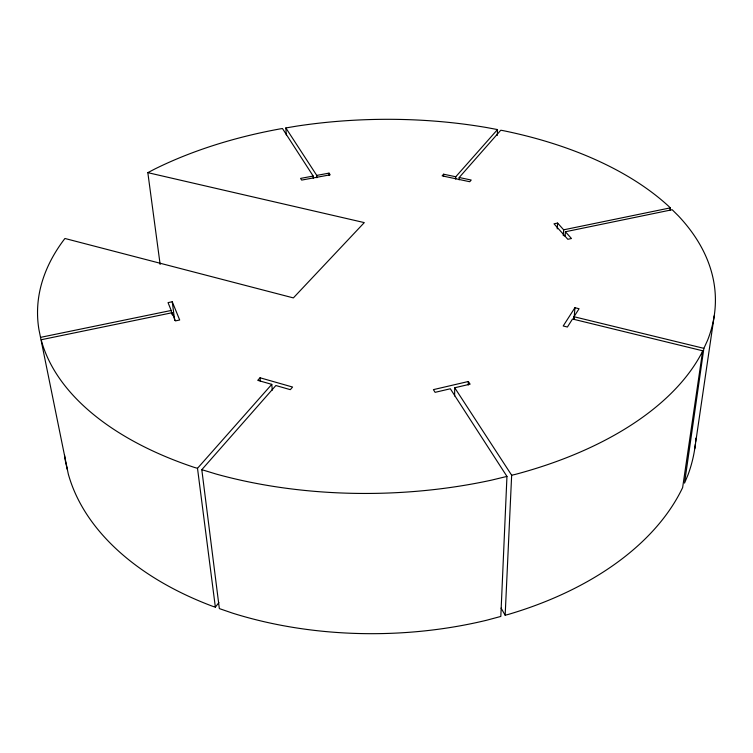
<?xml version="1.0" encoding="UTF-8"?>
<svg xmlns="http://www.w3.org/2000/svg" width="753" height="753" viewBox="0 0 753 753"><rect width="100%" height="100%" fill="white"/><g stroke="black" fill="none" stroke-linecap="round" stroke-linejoin="round"><path stroke-width="1.13" d="M443.611 176.55L443.621 174.207L455.753 176.767L497.498 129.572L486.626 127.539A339.019 186.923 -1.5 0 0 296.786 126.109L285.839 127.944L286.3 134.919M455.716 179.12L455.753 176.767M454.605 395.965L454.718 387.757L470.107 384.171L468.328 381.507L433.417 389.63L435.112 392.332L450.341 388.774L506.957 476.414L500.82 616.434L486.617 620.246A316.335 198.528 -1.5 0 1 232.677 613.177L219.339 608.593L201.804 469.674L275.862 385.527L290.329 389.668L292.578 387.051L260.049 377.78L257.742 380.34L271.786 384.359L272.275 390.195M459.161 179.854L459.198 177.501L500.792 130.222L503.249 130.655A339.019 186.923 -1.5 0 1 668.843 206.426L670.255 207.884L669.982 210.2M468.262 385.018L468.328 381.507M497.309 135.436L497.498 129.572M573.795 319.065L573.974 316.721L579.076 308.73L574.925 307.723L563.197 325.983L567.404 327.018L572.515 319.008L702.681 350.794L682.632 487.596A316.335 198.528 -1.5 0 1 508.586 614.344L505.159 615.21L511.654 475.218L454.718 387.757M557.239 228.912L557.606 223.067L554.001 223.801L567.809 239.285L571.471 238.522L565.399 231.755L672.184 209.72L678.312 215.791A339.019 186.923 -1.5 0 1 707.556 340.318L703.876 348.347L684.533 483.097L688.091 474.635A316.335 198.528 -1.5 0 0 695.377 443.997M563.282 235.689L563.668 229.825L557.606 223.067M565.089 236.414L565.399 231.755M574.05 319.404L574.925 307.723M694.755 448.694L714.23 315.78M702.681 350.794L701.918 352.62A339.019 186.923 -1.5 0 1 515.372 474.381L511.654 475.218M160.144 264.472L147.833 172.653L364.292 222.606L293.369 297.906L64.918 238.475A339.019 186.923 -1.5 0 0 38.93 329.541L68.288 473.985A316.335 198.528 -1.5 0 0 212.374 606.193L215.358 607.153L218.916 602.551M215.358 607.153L197.502 468.31L271.786 384.359M443.621 174.207L442.124 175.863L469.75 181.727L471.209 180.042L459.198 177.501M147.833 172.653L154.638 169.096A339.019 186.923 -1.5 0 1 279.805 128.951L282.469 128.528L313.192 176.061L313.323 178.405M506.957 476.414L491.549 480.132A339.019 186.923 -1.5 0 1 216.177 474.061L201.804 469.674M40.69 337.325L171.195 310.462L171.656 313.935M563.668 229.825L670.255 207.884M171.195 310.462L168.041 302.621L172.249 301.765L179.694 320.006L175.411 320.9L172.117 312.74L41.302 339.725L41.669 341.646A339.019 186.923 -1.5 0 0 194.283 467.387L197.502 468.31M313.192 176.061L300.579 178.405L301.652 180.099L330.162 174.809L329.042 173.134L316.749 175.402L285.839 127.944M573.974 316.721L703.876 348.347M501.084 608.104L505.159 615.21M67.262 469.411L65.426 461.165A316.335 198.528 -1.5 0 1 64.579 455.358M172.117 312.74L172.428 315.065M172.249 301.765L174.677 320.383M260.049 377.78L260.359 381.263M316.749 175.402L316.872 177.746M329.042 173.134L329.155 175.468M695.904 438.152A316.335 198.528 -1.5 0 1 695.621 441.663"/></g></svg>
